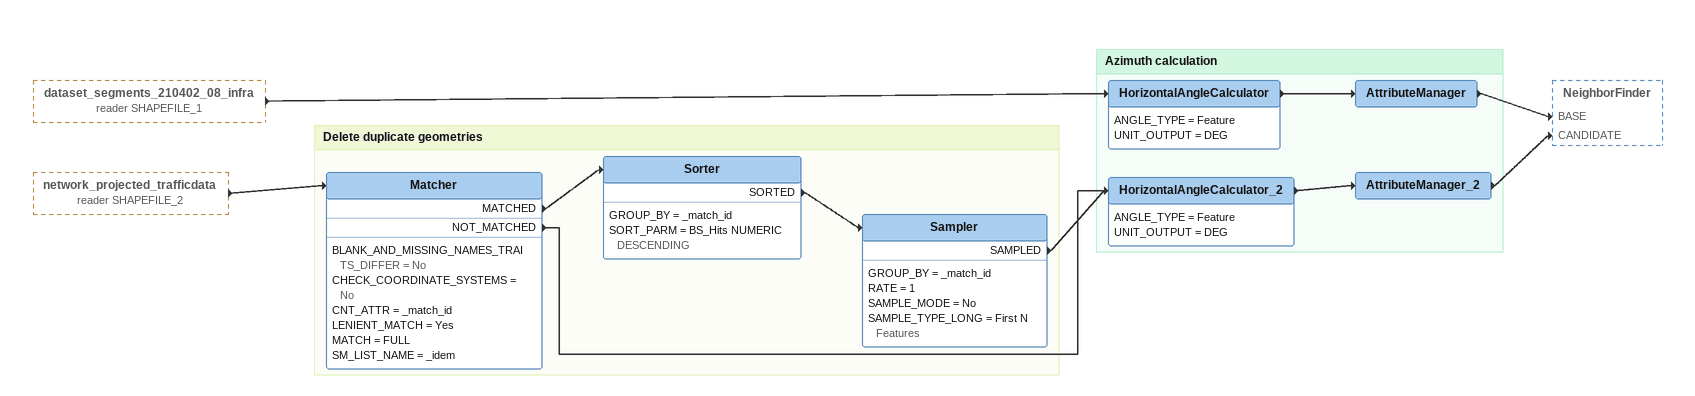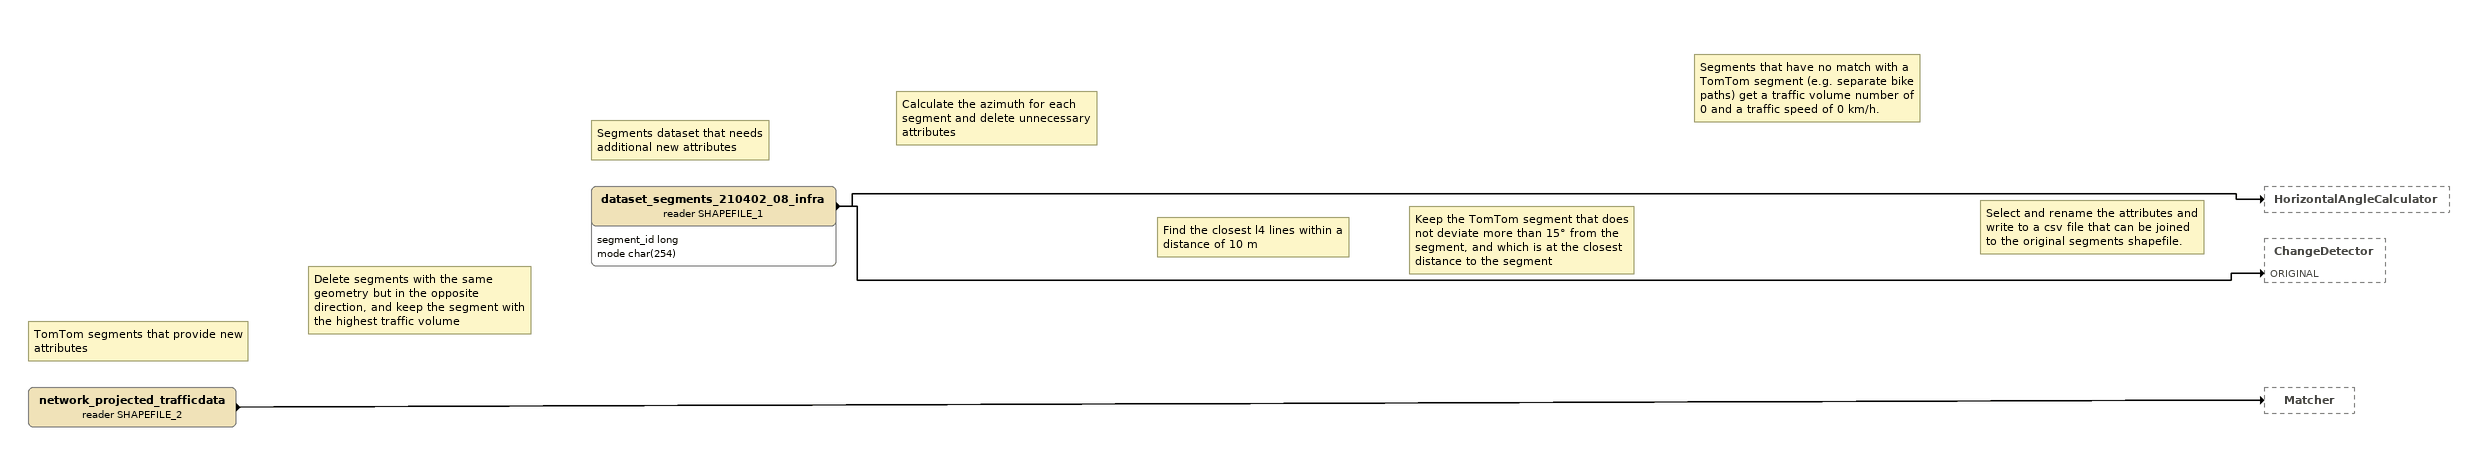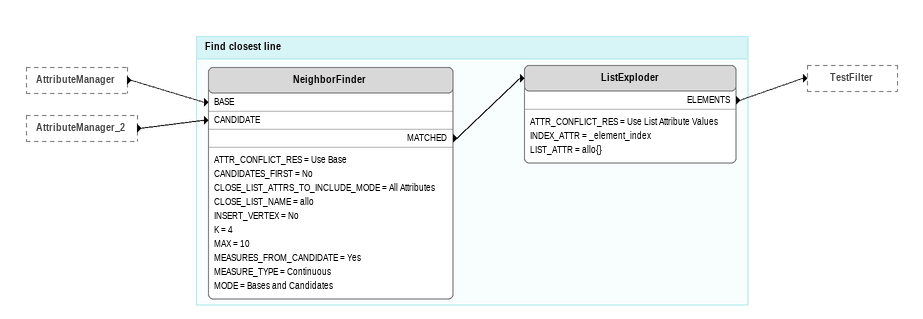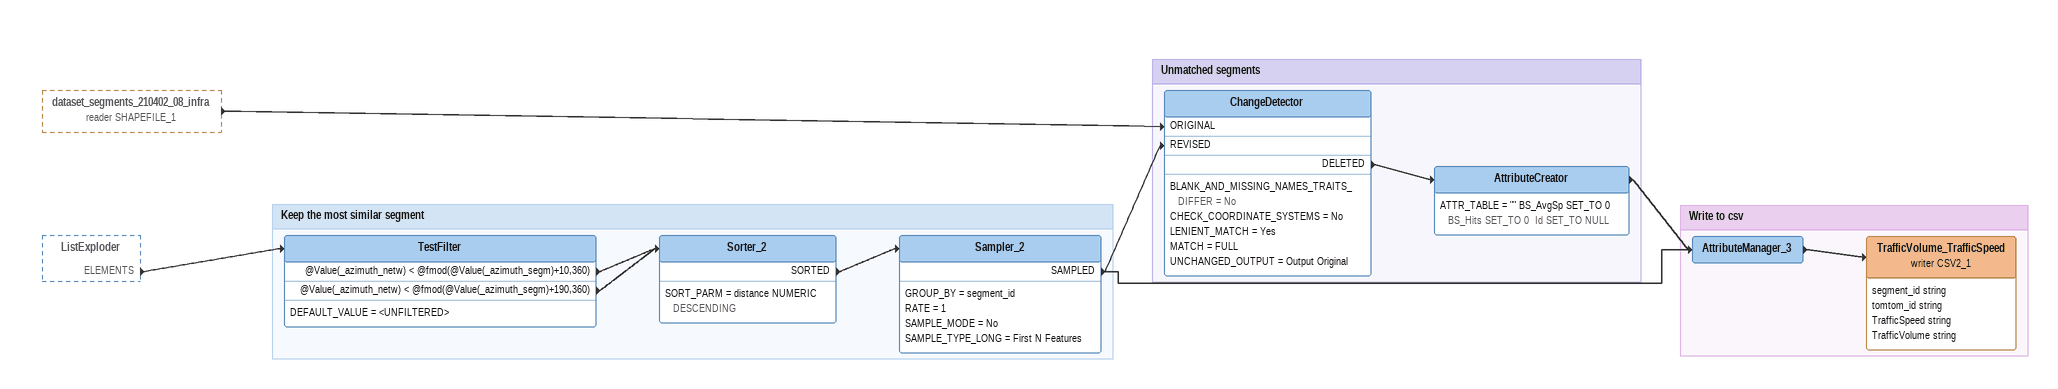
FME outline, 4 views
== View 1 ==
dataset_segments_210402_08_infra (reader SHAPEFILE_1) [outside]
    -> HorizontalAngleCalculator
network_projected_trafficdata (reader SHAPEFILE_2) [outside]
    -> Matcher

Bookmark: Delete duplicate geometries
Matcher
    BLANK_AND_MISSING_NAMES_TRAITS_DIFFER = No
    CHECK_COORDINATE_SYSTEMS = No
    CNT_ATTR = _match_id
    LENIENT_MATCH = Yes
    MATCH = FULL
    SM_LIST_NAME = _idem
    MATCHED -> Sorter
    NOT_MATCHED -> HorizontalAngleCalculator_2
Sorter
    GROUP_BY = _match_id
    SORT_PARM = BS_Hits NUMERIC DESCENDING
    SORTED -> Sampler
Sampler
    GROUP_BY = _match_id
    RATE = 1
    SAMPLE_MODE = No
    SAMPLE_TYPE_LONG = First N Features
    SAMPLED -> HorizontalAngleCalculator_2

Bookmark: Azimuth calculation
HorizontalAngleCalculator_2
    ANGLE_TYPE = Feature
    UNIT_OUTPUT = DEG
    -> AttributeManager_2
AttributeManager_2
    -> NeighborFinder [CANDIDATE]
HorizontalAngleCalculator
    ANGLE_TYPE = Feature
    UNIT_OUTPUT = DEG
    -> AttributeManager
AttributeManager
    -> NeighborFinder [BASE]

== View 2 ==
Note: TomTom segments that provide new attributes
network_projected_trafficdata (reader SHAPEFILE_2)
    -> Matcher
Note: Delete segments with the same geometry but in the opposite direction, and keep the segment with the highest traffic volume
Note: Segments dataset that needs additional new attributes
Note: Calculate the azimuth for each segment and delete unnecessary attributes
Note: Find the closest l4 lines within a distance of 10 m
Note: Keep the TomTom segment that does not deviate more than 15° from the segment, and which is at the closest distance to the segment
Note: Segments that have no match with a TomTom segment (e.g. separate bike paths) get a traffic volume number of 0 and a traffic speed of 0 km/h.
Note: Select and rename the attributes and write to a csv file that can be joined to the original segments shapefile.
dataset_segments_210402_08_infra (reader SHAPEFILE_1)
    attributes: segment_id long, mode char(254)
    -> HorizontalAngleCalculator
    -> ChangeDetector [ORIGINAL]

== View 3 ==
AttributeManager [outside]
    -> NeighborFinder [BASE]
AttributeManager_2 [outside]
    -> NeighborFinder [CANDIDATE]

Bookmark: Find closest line
NeighborFinder
    ATTR_CONFLICT_RES = Use Base
    CANDIDATES_FIRST = No
    CLOSE_LIST_ATTRS_TO_INCLUDE_MODE = All Attributes
    CLOSE_LIST_NAME = allo
    INSERT_VERTEX = No
    K = 4
    MAX = 10
    MEASURES_FROM_CANDIDATE = Yes
    MEASURE_TYPE = Continuous
    MODE = Bases and Candidates
    MATCHED -> ListExploder
ListExploder
    ATTR_CONFLICT_RES = Use List Attribute Values
    INDEX_ATTR = _element_index
    LIST_ATTR = allo{}
    ELEMENTS -> TestFilter

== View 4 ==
dataset_segments_210402_08_infra (reader SHAPEFILE_1) [outside]
    -> ChangeDetector [ORIGINAL]
ListExploder [outside]
    ELEMENTS -> TestFilter

Bookmark: Keep the most similar segment
TestFilter
    DEFAULT_VALUE = <UNFILTERED>
    @Value(_azimuth_netw) < @fmod(@Value(_azimuth_segm)+10,360) -> Sorter_2
    @Value(_azimuth_netw) < @fmod(@Value(_azimuth_segm)+190,360) -> Sorter_2
Sorter_2
    SORT_PARM = distance NUMERIC DESCENDING
    SORTED -> Sampler_2
Sampler_2
    GROUP_BY = segment_id
    RATE = 1
    SAMPLE_MODE = No
    SAMPLE_TYPE_LONG = First N Features
    SAMPLED -> ChangeDetector [REVISED]
    SAMPLED -> AttributeManager_3

Bookmark: Unmatched segments
ChangeDetector
    BLANK_AND_MISSING_NAMES_TRAITS_DIFFER = No
    CHECK_COORDINATE_SYSTEMS = No
    LENIENT_MATCH = Yes
    MATCH = FULL
    UNCHANGED_OUTPUT = Output Original
    DELETED -> AttributeCreator
AttributeCreator
    ATTR_TABLE = "" BS_AvgSp SET_TO 0  BS_Hits SET_TO 0  Id SET_TO NULL
    -> AttributeManager_3

Bookmark: Write to csv
AttributeManager_3
    -> TrafficVolume_TrafficSpeed (writer CSV2_1)
TrafficVolume_TrafficSpeed (writer CSV2_1)
    attributes: segment_id string, tomtom_id string, TrafficSpeed string, TrafficVolume string
